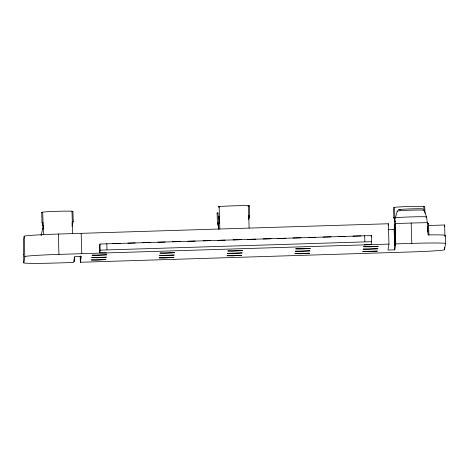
<?xml version="1.0" encoding="UTF-8"?>
<svg xmlns="http://www.w3.org/2000/svg" width="469" height="469" viewBox="0 0 469 469"><rect width="100%" height="100%" fill="white"/><g stroke="black" fill="none" stroke-linecap="round" stroke-linejoin="round"><path stroke-width="0.7" d="M72.021 223.473L72.296 221.397L73.234 221.544L71.933 226.281M248.359 218.66L248.734 215.892L249.666 216.045L248.734 219.428M80.176 256.449L80.363 262.265L410.381 251.97A33.95 1.184 -1.8 0 0 444.512 249.725L445.55 243.522L445.292 235.385A33.95 1.184 -1.8 0 0 442.789 235.01L440.848 234.928A33.95 1.184 -1.8 0 0 428.502 234.881L428.05 234.887L427.669 222.681L424.152 222.728A33.95 1.184 -1.8 0 0 411.178 223.045L395.121 223.543L394.962 224.499L394.277 224.757L394.916 245.099L395.519 245.322L394.763 249.848L387.974 250.059L388.977 244.103L388.332 223.754L58.314 234.049A33.95 1.184 -1.8 0 0 24.183 236.294L23.45 240.679L23.784 262.839A33.95 1.184 -1.8 0 0 26.293 263.215L28.228 263.297A33.95 1.184 -1.8 0 0 57.517 262.974L73.574 262.476L73.733 261.52L74.419 261.262L74.307 257.628M23.784 262.839L24.822 256.643L24.183 236.294M80.363 262.265L81.36 256.303L74.571 256.52L73.815 261.045L74.419 261.262M364.319 244.871L371.167 244.302L371.606 241.682L371.413 235.579L99.973 244.038L99.539 246.659L99.727 252.768L106.457 252.908M99.727 252.768L100.167 250.141L99.973 244.038M371.19 236.886L371.413 235.579M388.115 225.079L388.332 223.754M394.763 249.848L394.124 229.499L394.664 226.269M394.916 245.099L395.601 244.841L395.76 243.892L394.523 207.333M444.395 226.246L444.606 224.997L428.619 225.495M72.05 224.862L72.73 221.421M248.752 217.985L249.162 215.916M41.079 235.11L42.896 228.268M395.437 217.892L397.255 211.05M72.677 221.702L73.234 221.544L72.918 211.372M219.615 220.336L218.454 217.018L219.451 216.807M249.115 216.203L249.666 216.045L249.35 205.873M395.238 221.696L393.849 217.716L394.845 217.505M427.411 223.959L428.555 223.69L428.912 235.174M100.167 250.141L371.606 241.682M43.019 222.312L42.022 222.517L43.412 226.498M218.413 223.01L217.417 223.215L218.806 227.195M388.015 229.693L394.124 229.499M112.548 243.646L120.586 243.399M127.896 243.171L135.201 242.942M142.512 242.713L150.549 242.461M157.86 242.233L165.164 242.01M172.475 241.781L180.512 241.529M187.823 241.301L195.133 241.072M203.171 240.82L210.481 240.597M217.786 240.368L225.097 240.14M233.134 239.888L241.177 239.636M247.755 239.43L255.793 239.178M263.103 238.956L271.141 238.703M277.718 238.498L285.756 238.246M293.066 238.018L301.104 237.765M308.414 237.543L315.719 237.314M323.03 237.085L331.067 236.833M338.378 236.605L345.688 236.376M352.993 236.147L361.036 235.901M24.822 256.643A33.95 1.184 -1.8 0 1 58.953 254.391L388.977 244.103M395.76 243.892L411.823 243.388A33.95 1.184 -1.8 0 1 441.106 243.071L443.041 243.147A33.95 1.184 -1.8 0 1 445.55 243.522M427.411 223.484L428.555 223.69M424.949 213.108L424.744 206.571A15.618 0.545 -1.8 0 0 424.234 206.442L422.698 206.36A15.618 0.545 -1.8 0 0 395.666 207.204L394.083 207.386A15.618 0.545 -1.8 0 0 393.526 207.544L393.849 217.716L394.359 217.839M218.454 217.018L218.964 217.141M217.921 223.344L217.417 223.215L217.094 213.043M42.527 222.646L42.022 222.517L41.7 212.346M394.277 224.757L394.88 224.973M393.849 217.716L394.646 218.83M424.31 210.276L426.55 217L427.353 223.086M218.325 224.417L217.968 223.056L218.56 229.118M42.931 223.719L42.573 222.359L43.23 229.089M394.406 217.557L395.056 224.288M219.011 216.86L219.662 223.59M444.606 224.997L444.97 236.482M444.442 247.544L444.512 249.725M427.499 226.357L427.681 232.102M423.806 206.419L423.923 210.053M411.178 223.045L411.823 243.388M394.962 224.499L395.601 244.841M364.665 235.549L364.859 241.652M248.412 205.721L249.115 228.104M219.129 206.636L219.832 229.013M218.601 229.112L218.091 212.838L217.651 212.885A15.618 0.545 -1.8 0 0 217.604 213.172M106.803 243.593L106.991 249.696M81.16 233.333L81.799 253.682M80.398 255.986L80.562 261.069M71.98 211.226L72.683 233.603M58.314 234.049L58.953 254.391M42.697 212.135L43.4 234.518M72.361 211.531A15.618 0.545 -1.8 0 0 72.408 211.249L70.872 211.161A15.618 0.545 -1.8 0 0 43.84 212.006L42.257 212.187A15.618 0.545 -1.8 0 0 42.21 212.469M41.19 235.227A15.618 0.545 -1.8 0 1 41.747 234.969M42.99 228.374A13.578 0.475 -1.8 0 1 43.476 228.145M23.796 254.849A33.95 1.184 -1.8 0 1 23.526 254.702M395.549 218.009A15.618 0.545 -1.8 0 1 412.251 216.866A15.618 0.545 -1.8 0 1 425.881 217.141M397.349 211.156A13.578 0.475 -1.8 0 1 411.876 210.159A13.578 0.475 -1.8 0 1 423.724 210.399M395.091 224.815A16.292 0.569 -1.8 0 1 394.974 224.692M400.608 209.866A12.223 0.428 -1.8 0 1 407.649 208.992A12.223 0.428 -1.8 0 1 422.915 208.957M247.849 206.149A15.618 0.545 -1.8 0 0 248.84 205.744L247.304 205.662A15.618 0.545 -1.8 0 0 220.272 206.507L218.689 206.688A15.618 0.545 -1.8 0 0 219.556 207.028M92.153 255.189L97.376 255.347L106.815 254.796L92.153 255.189M91.748 257.569L96.977 257.727L106.416 257.182L91.748 257.569M91.349 259.955L96.573 260.113L106.012 259.562L91.349 259.955M160.011 253.072L165.235 253.231L174.673 252.68L160.011 253.072M159.612 255.453L164.836 255.611L174.275 255.066L159.612 255.453M159.208 257.839L164.437 257.997L173.876 257.446L159.208 257.839M227.87 250.956L233.093 251.114L242.532 250.569L227.87 250.956M227.471 253.336L232.694 253.495L242.133 252.949L227.471 253.336M227.072 255.722L232.296 255.881L241.734 255.335L227.072 255.722M295.728 248.84L300.951 248.998L310.39 248.453L295.728 248.84M295.329 251.226L300.553 251.378L309.991 250.833L295.329 251.226M294.931 253.606L300.154 253.764L309.593 253.219L294.931 253.606M363.586 246.723L368.81 246.882L378.249 246.336L363.586 246.723M363.188 249.109L368.411 249.262L377.85 248.717L363.188 249.109M362.789 251.49L368.013 251.648L377.451 251.103L362.789 251.49"/></g></svg>
